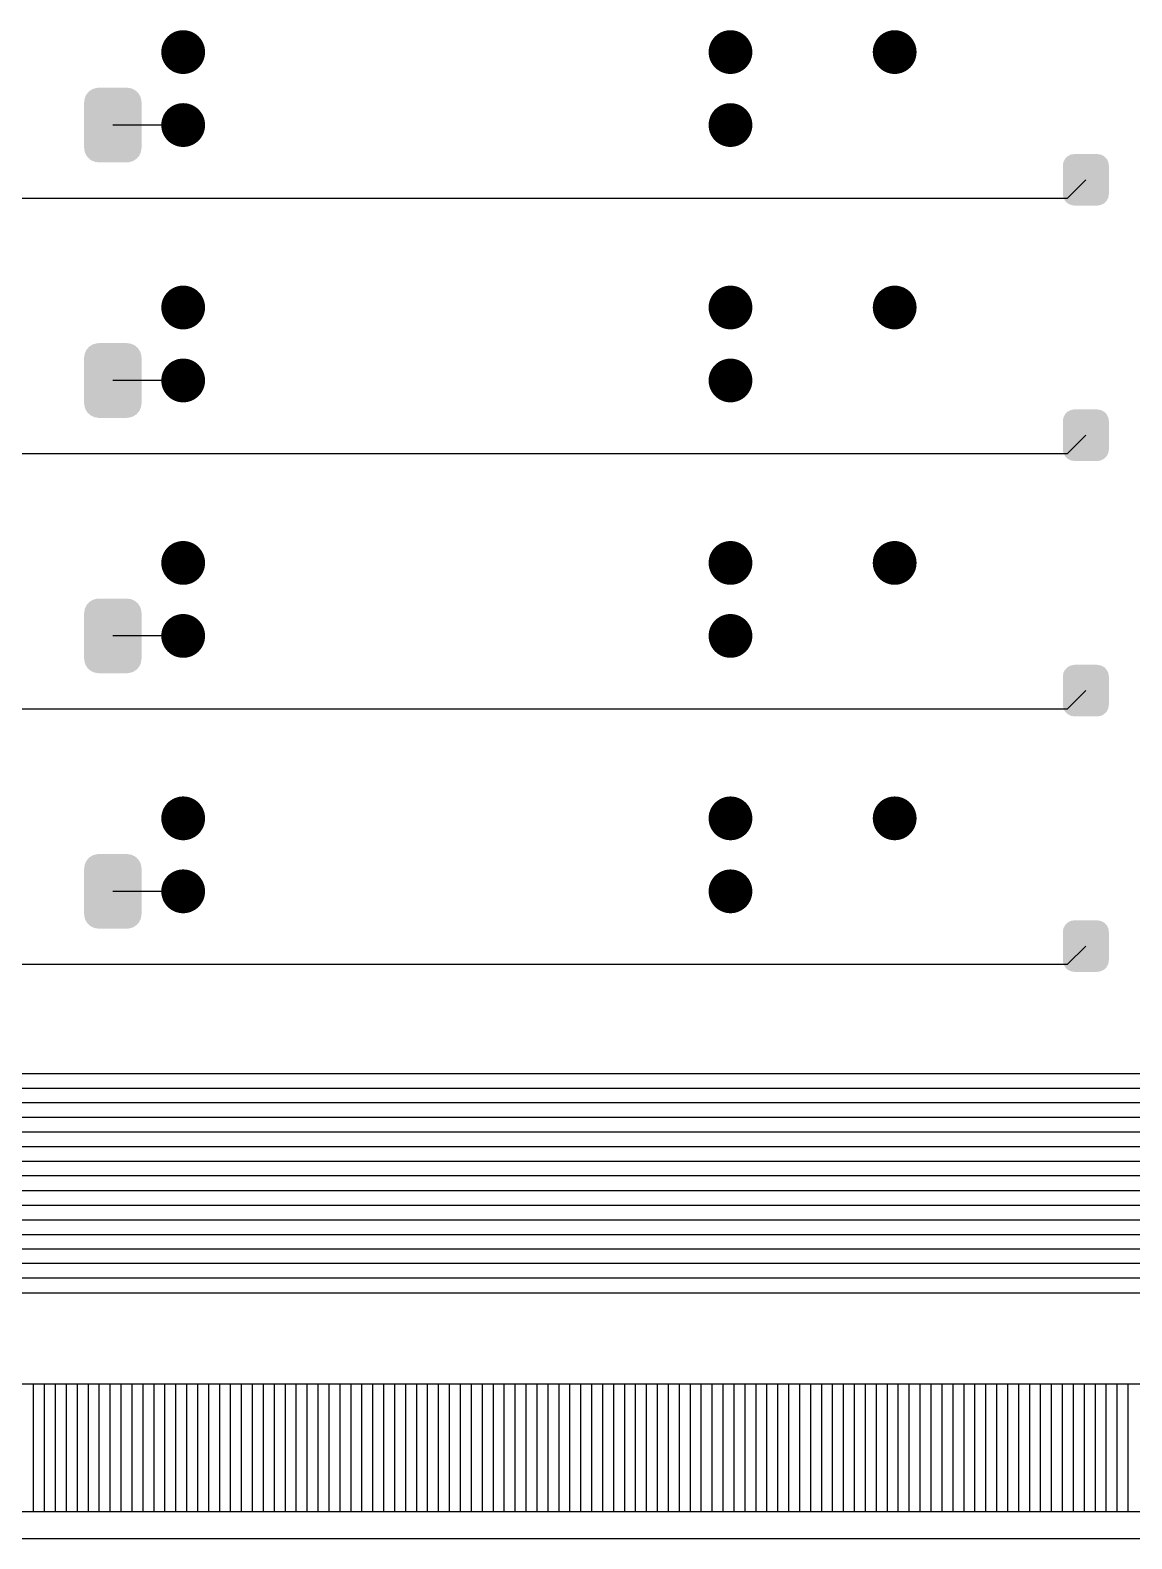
# Model space of a CAD drawing. Extents: x 295 to 953, y 10 to 290.
# Drawn here: x 586.84 to 618.48, y 85 to 128.31 of the extents above; entities that cross this region are included whole.
import ezdxf

# ---------------------------------------------------------------- set-up
doc = ezdxf.new("R2010")
doc.units = 0
doc.header["$LTSCALE"] = 5
doc.header["$MEASUREMENT"] = 0
doc.layers.get('0').update_dxf_attribs({"linetype": 'CONTINUOUS', "lineweight": 25})
doc.layers.add('DV-INT-A3_BOT', color=7, linetype='CONTINUOUS')

msp = doc.modelspace()

# ---------------------------------------------------------------- linework, layer by layer
at = {"const_width": 0.629}
for points in [[(591.548, 127.685, -1), (590.919, 127.685, -1)], [(607.264, 127.685, -1), (606.636, 127.685, -1)], [(611.979, 127.685, -1), (611.351, 127.685, -1)], [(591.548, 125.59, -1), (590.919, 125.59, -1)], [(607.264, 125.59, -1), (606.636, 125.59, -1)], [(591.548, 120.351, -1), (590.919, 120.351, -1)], [(607.264, 120.351, -1), (606.636, 120.351, -1)], [(611.979, 120.351, -1), (611.351, 120.351, -1)], [(591.548, 118.256, -1), (590.919, 118.256, -1)], [(607.264, 118.256, -1), (606.636, 118.256, -1)], [(591.548, 113.017, -1), (590.919, 113.017, -1)], [(607.264, 113.017, -1), (606.636, 113.017, -1)], [(611.979, 113.017, -1), (611.351, 113.017, -1)], [(591.548, 110.921, -1), (590.919, 110.921, -1)], [(607.264, 110.921, -1), (606.636, 110.921, -1)], [(591.548, 105.683, -1), (590.919, 105.683, -1)], [(607.264, 105.683, -1), (606.636, 105.683, -1)], [(611.979, 105.683, -1), (611.351, 105.683, -1)], [(591.548, 103.587, -1), (590.919, 103.587, -1)], [(607.264, 103.587, -1), (606.636, 103.587, -1)]]:
    msp.add_lwpolyline(points, format="xyb", close=True, dxfattribs=at)
for points in [[(589.966, 126.472), (589.938, 126.517), (588.457, 126.472), (588.496, 126.517)], [(589.938, 126.517), (589.887, 126.561), (588.496, 126.517), (588.535, 126.561)], [(589.887, 126.561), (589.849, 126.594), (588.535, 126.561), (588.587, 126.594)], [(589.849, 126.594), (589.785, 126.623), (588.587, 126.594), (588.634, 126.623)], [(589.785, 126.623), (589.743, 126.643), (588.634, 126.623), (588.703, 126.643)], [(589.743, 126.643), (589.658, 126.656), (588.703, 126.643), (588.747, 126.656)], [(589.658, 126.656), (589.632, 126.66), (588.747, 126.656), (588.801, 126.66)], [(589.627, 126.66), (589.627, 126.663), (588.801, 126.66), (588.801, 126.663)], [(590.039, 124.93), (590.039, 126.25), (588.388, 124.93), (588.388, 126.25)], [(590.037, 126.25), (590.033, 126.305), (588.39, 126.25), (588.399, 126.305)], [(590.033, 126.305), (590.016, 126.366), (588.399, 126.305), (588.408, 126.366)], [(590.016, 126.366), (590.001, 126.418), (588.408, 126.366), (588.432, 126.418)], [(590.001, 126.418), (589.966, 126.472), (588.432, 126.418), (588.457, 126.472)], [(590.029, 124.874), (590.037, 124.93), (588.394, 124.874), (588.39, 124.93)], [(590.02, 124.814), (590.029, 124.874), (588.412, 124.814), (588.394, 124.874)], [(589.996, 124.762), (590.02, 124.814), (588.427, 124.762), (588.412, 124.814)], [(589.971, 124.707), (589.996, 124.762), (588.462, 124.707), (588.427, 124.762)], [(617.568, 124.744), (617.486, 124.757), (616.732, 124.744), (616.824, 124.757)], [(617.486, 124.757), (617.486, 124.76), (616.824, 124.757), (616.824, 124.76)], [(589.932, 124.663), (589.971, 124.707), (588.49, 124.663), (588.462, 124.707)], [(589.893, 124.619), (589.932, 124.663), (588.54, 124.619), (588.49, 124.663)], [(589.841, 124.586), (589.893, 124.619), (588.578, 124.586), (588.54, 124.619)], [(589.794, 124.556), (589.841, 124.586), (588.643, 124.556), (588.578, 124.586)], [(589.727, 124.536), (589.794, 124.556), (588.685, 124.536), (588.643, 124.556)], [(589.682, 124.523), (589.727, 124.536), (588.773, 124.523), (588.685, 124.536)], [(589.627, 124.519), (589.682, 124.523), (588.8, 124.519), (588.773, 124.523)], [(589.627, 124.519), (589.627, 124.519), (588.801, 124.519), (588.8, 124.519)], [(589.627, 124.517), (589.627, 124.519), (588.801, 124.517), (588.801, 124.519)], [(617.815, 124.431), (617.801, 124.523), (616.495, 124.431), (616.511, 124.523)], [(617.815, 124.429), (617.815, 124.431), (616.495, 124.429), (616.495, 124.431)], [(617.815, 123.607), (617.815, 124.429), (616.495, 123.607), (616.495, 124.429)], [(617.801, 124.523), (617.796, 124.534), (616.511, 124.523), (616.513, 124.534)], [(617.796, 124.534), (617.755, 124.617), (616.513, 124.534), (616.557, 124.617)], [(617.755, 124.617), (617.746, 124.627), (616.557, 124.617), (616.562, 124.627)], [(617.746, 124.627), (617.682, 124.692), (616.562, 124.627), (616.63, 124.692)], [(617.682, 124.692), (617.669, 124.699), (616.63, 124.692), (616.637, 124.699)], [(617.669, 124.699), (617.59, 124.741), (616.637, 124.699), (616.725, 124.741)], [(617.59, 124.741), (617.568, 124.744), (616.725, 124.741), (616.732, 124.744)], [(617.815, 123.605), (617.815, 123.607), (616.495, 123.605), (616.495, 123.607)], [(617.8, 123.513), (617.815, 123.605), (616.509, 123.513), (616.495, 123.605)], [(617.798, 123.502), (617.8, 123.513), (616.514, 123.502), (616.509, 123.513)], [(617.754, 123.419), (617.798, 123.502), (616.555, 123.419), (616.514, 123.502)], [(617.749, 123.41), (617.754, 123.419), (616.564, 123.41), (616.555, 123.419)], [(617.68, 123.344), (617.749, 123.41), (616.628, 123.344), (616.564, 123.41)], [(617.673, 123.337), (617.68, 123.344), (616.641, 123.337), (616.628, 123.344)], [(617.586, 123.296), (617.673, 123.337), (616.721, 123.296), (616.641, 123.337)], [(617.578, 123.292), (617.586, 123.296), (616.742, 123.292), (616.721, 123.296)], [(617.486, 123.279), (617.578, 123.292), (616.824, 123.279), (616.742, 123.292)], [(617.486, 123.276), (617.486, 123.279), (616.824, 123.276), (616.824, 123.279)], [(590.001, 119.083), (589.966, 119.138), (588.432, 119.083), (588.457, 119.138)], [(589.966, 119.138), (589.938, 119.182), (588.457, 119.138), (588.496, 119.182)], [(589.938, 119.182), (589.887, 119.226), (588.496, 119.182), (588.535, 119.226)], [(589.887, 119.226), (589.849, 119.26), (588.535, 119.226), (588.587, 119.26)], [(589.849, 119.26), (589.785, 119.289), (588.587, 119.26), (588.634, 119.289)], [(589.785, 119.289), (589.743, 119.309), (588.634, 119.289), (588.703, 119.309)], [(589.743, 119.309), (589.658, 119.321), (588.703, 119.309), (588.747, 119.321)], [(589.658, 119.321), (589.632, 119.325), (588.747, 119.321), (588.801, 119.325)], [(589.627, 119.326), (589.627, 119.328), (588.801, 119.326), (588.801, 119.328)], [(589.632, 119.325), (589.627, 119.326), (588.801, 119.325), (588.801, 119.326)], [(590.039, 117.596), (590.039, 118.916), (588.388, 117.596), (588.388, 118.916)], [(590.037, 118.916), (590.033, 118.971), (588.39, 118.916), (588.399, 118.971)], [(590.033, 118.971), (590.016, 119.032), (588.399, 118.971), (588.408, 119.032)], [(590.016, 119.032), (590.001, 119.083), (588.408, 119.032), (588.432, 119.083)], [(590.029, 117.54), (590.037, 117.596), (588.394, 117.54), (588.39, 117.596)], [(590.02, 117.479), (590.029, 117.54), (588.412, 117.479), (588.394, 117.54)], [(589.996, 117.428), (590.02, 117.479), (588.427, 117.428), (588.412, 117.479)], [(589.971, 117.373), (589.996, 117.428), (588.462, 117.373), (588.427, 117.428)], [(617.669, 117.365), (617.59, 117.406), (616.637, 117.365), (616.725, 117.406)], [(617.59, 117.406), (617.568, 117.41), (616.725, 117.406), (616.732, 117.41)], [(617.568, 117.41), (617.486, 117.423), (616.732, 117.41), (616.824, 117.423)], [(617.486, 117.423), (617.486, 117.426), (616.824, 117.423), (616.824, 117.426)], [(589.932, 117.329), (589.971, 117.373), (588.49, 117.329), (588.462, 117.373)], [(589.893, 117.285), (589.932, 117.329), (588.54, 117.285), (588.49, 117.329)], [(589.841, 117.251), (589.893, 117.285), (588.578, 117.251), (588.54, 117.285)], [(589.794, 117.222), (589.841, 117.251), (588.643, 117.222), (588.578, 117.251)], [(589.727, 117.202), (589.794, 117.222), (588.685, 117.202), (588.643, 117.222)], [(589.682, 117.189), (589.727, 117.202), (588.773, 117.189), (588.685, 117.202)], [(589.627, 117.185), (589.682, 117.189), (588.8, 117.185), (588.773, 117.189)], [(589.627, 117.185), (589.627, 117.185), (588.801, 117.185), (588.8, 117.185)], [(589.627, 117.183), (589.627, 117.185), (588.801, 117.183), (588.801, 117.185)], [(617.815, 117.097), (617.801, 117.189), (616.495, 117.097), (616.511, 117.189)], [(617.815, 117.095), (617.815, 117.097), (616.495, 117.095), (616.495, 117.097)], [(617.815, 116.273), (617.815, 117.095), (616.495, 116.273), (616.495, 117.095)], [(617.801, 117.189), (617.796, 117.2), (616.511, 117.189), (616.513, 117.2)], [(617.796, 117.2), (617.755, 117.283), (616.513, 117.2), (616.557, 117.283)], [(617.755, 117.283), (617.746, 117.292), (616.557, 117.283), (616.562, 117.292)], [(617.746, 117.292), (617.682, 117.358), (616.562, 117.292), (616.63, 117.358)], [(617.682, 117.358), (617.669, 117.365), (616.63, 117.358), (616.637, 117.365)], [(617.815, 116.271), (617.815, 116.273), (616.495, 116.271), (616.495, 116.273)], [(617.8, 116.179), (617.815, 116.271), (616.509, 116.179), (616.495, 116.271)], [(617.798, 116.168), (617.8, 116.179), (616.514, 116.168), (616.509, 116.179)], [(617.754, 116.085), (617.798, 116.168), (616.555, 116.085), (616.514, 116.168)], [(617.749, 116.075), (617.754, 116.085), (616.564, 116.075), (616.555, 116.085)], [(617.68, 116.01), (617.749, 116.075), (616.628, 116.01), (616.564, 116.075)], [(617.673, 116.003), (617.68, 116.01), (616.641, 116.003), (616.628, 116.01)], [(617.586, 115.962), (617.673, 116.003), (616.721, 115.962), (616.641, 116.003)], [(617.578, 115.958), (617.586, 115.962), (616.742, 115.958), (616.721, 115.962)], [(617.486, 115.945), (617.578, 115.958), (616.824, 115.945), (616.742, 115.958)], [(617.486, 115.942), (617.486, 115.945), (616.824, 115.942), (616.824, 115.945)], [(590.001, 111.749), (589.966, 111.804), (588.432, 111.749), (588.457, 111.804)], [(589.966, 111.804), (589.938, 111.848), (588.457, 111.804), (588.496, 111.848)], [(589.938, 111.848), (589.887, 111.892), (588.496, 111.848), (588.535, 111.892)], [(589.887, 111.892), (589.849, 111.925), (588.535, 111.892), (588.587, 111.925)], [(589.849, 111.925), (589.785, 111.955), (588.587, 111.925), (588.634, 111.955)], [(589.785, 111.955), (589.743, 111.975), (588.634, 111.955), (588.703, 111.975)], [(589.743, 111.975), (589.658, 111.987), (588.703, 111.975), (588.747, 111.987)], [(589.658, 111.987), (589.632, 111.991), (588.747, 111.987), (588.801, 111.991)], [(589.627, 111.992), (589.627, 111.994), (588.801, 111.992), (588.801, 111.994)], [(589.632, 111.991), (589.627, 111.992), (588.801, 111.991), (588.801, 111.992)], [(590.039, 110.261), (590.039, 111.581), (588.388, 110.261), (588.388, 111.581)], [(590.037, 111.581), (590.033, 111.637), (588.39, 111.581), (588.399, 111.637)], [(590.033, 111.637), (590.016, 111.697), (588.399, 111.637), (588.408, 111.697)], [(590.016, 111.697), (590.001, 111.749), (588.408, 111.697), (588.432, 111.749)], [(590.029, 110.206), (590.037, 110.261), (588.394, 110.206), (588.39, 110.261)], [(590.02, 110.145), (590.029, 110.206), (588.412, 110.145), (588.394, 110.206)], [(589.996, 110.093), (590.02, 110.145), (588.427, 110.093), (588.412, 110.145)], [(589.971, 110.039), (589.996, 110.093), (588.462, 110.039), (588.427, 110.093)], [(589.932, 109.994), (589.971, 110.039), (588.49, 109.994), (588.462, 110.039)], [(617.682, 110.024), (617.669, 110.031), (616.63, 110.024), (616.637, 110.031)], [(617.669, 110.031), (617.59, 110.072), (616.637, 110.031), (616.725, 110.072)], [(617.59, 110.072), (617.568, 110.076), (616.725, 110.072), (616.732, 110.076)], [(617.568, 110.076), (617.486, 110.089), (616.732, 110.076), (616.824, 110.089)], [(617.486, 110.089), (617.486, 110.092), (616.824, 110.089), (616.824, 110.092)], [(589.893, 109.95), (589.932, 109.994), (588.54, 109.95), (588.49, 109.994)], [(589.841, 109.917), (589.893, 109.95), (588.578, 109.917), (588.54, 109.95)], [(589.794, 109.887), (589.841, 109.917), (588.643, 109.887), (588.578, 109.917)], [(589.727, 109.868), (589.794, 109.887), (588.685, 109.868), (588.643, 109.887)], [(589.682, 109.855), (589.727, 109.868), (588.773, 109.855), (588.685, 109.868)], [(589.627, 109.851), (589.682, 109.855), (588.8, 109.851), (588.773, 109.855)], [(589.627, 109.851), (589.627, 109.851), (588.801, 109.851), (588.8, 109.851)], [(589.627, 109.848), (589.627, 109.851), (588.801, 109.848), (588.801, 109.851)], [(617.815, 109.763), (617.801, 109.855), (616.495, 109.763), (616.511, 109.855)], [(617.815, 109.76), (617.815, 109.763), (616.495, 109.76), (616.495, 109.763)], [(617.815, 108.939), (617.815, 109.76), (616.495, 108.939), (616.495, 109.76)], [(617.801, 109.855), (617.796, 109.866), (616.511, 109.855), (616.513, 109.866)], [(617.796, 109.866), (617.755, 109.949), (616.513, 109.866), (616.557, 109.949)], [(617.755, 109.949), (617.746, 109.958), (616.557, 109.949), (616.562, 109.958)], [(617.746, 109.958), (617.682, 110.024), (616.562, 109.958), (616.63, 110.024)], [(617.815, 108.937), (617.815, 108.939), (616.495, 108.937), (616.495, 108.939)], [(617.8, 108.845), (617.815, 108.937), (616.509, 108.845), (616.495, 108.937)], [(617.798, 108.834), (617.8, 108.845), (616.514, 108.834), (616.509, 108.845)], [(617.754, 108.751), (617.798, 108.834), (616.555, 108.751), (616.514, 108.834)], [(617.749, 108.741), (617.754, 108.751), (616.564, 108.741), (616.555, 108.751)], [(617.68, 108.676), (617.749, 108.741), (616.628, 108.676), (616.564, 108.741)], [(617.673, 108.669), (617.68, 108.676), (616.641, 108.669), (616.628, 108.676)], [(617.586, 108.627), (617.673, 108.669), (616.721, 108.627), (616.641, 108.669)], [(617.578, 108.624), (617.586, 108.627), (616.742, 108.624), (616.721, 108.627)], [(617.486, 108.611), (617.578, 108.624), (616.824, 108.611), (616.742, 108.624)], [(617.486, 108.608), (617.486, 108.611), (616.824, 108.608), (616.824, 108.611)], [(590.016, 104.363), (590.001, 104.415), (588.408, 104.363), (588.432, 104.415)], [(590.001, 104.415), (589.966, 104.47), (588.432, 104.415), (588.457, 104.47)], [(589.966, 104.47), (589.938, 104.514), (588.457, 104.47), (588.496, 104.514)], [(589.938, 104.514), (589.887, 104.558), (588.496, 104.514), (588.535, 104.558)], [(589.887, 104.558), (589.849, 104.591), (588.535, 104.558), (588.587, 104.591)], [(589.849, 104.591), (589.785, 104.621), (588.587, 104.591), (588.634, 104.621)], [(589.785, 104.621), (589.743, 104.64), (588.634, 104.621), (588.703, 104.64)], [(589.743, 104.64), (589.658, 104.653), (588.703, 104.64), (588.747, 104.653)], [(589.658, 104.653), (589.632, 104.657), (588.747, 104.653), (588.801, 104.657)], [(589.627, 104.658), (589.627, 104.66), (588.801, 104.658), (588.801, 104.66)], [(589.632, 104.657), (589.627, 104.658), (588.801, 104.657), (588.801, 104.658)], [(590.039, 102.927), (590.039, 104.247), (588.388, 102.927), (588.388, 104.247)], [(590.037, 104.247), (590.033, 104.302), (588.39, 104.247), (588.399, 104.302)], [(590.033, 104.302), (590.016, 104.363), (588.399, 104.302), (588.408, 104.363)], [(590.029, 102.872), (590.037, 102.927), (588.394, 102.872), (588.39, 102.927)], [(590.02, 102.811), (590.029, 102.872), (588.412, 102.811), (588.394, 102.872)], [(589.996, 102.759), (590.02, 102.811), (588.427, 102.759), (588.412, 102.811)], [(589.971, 102.704), (589.996, 102.759), (588.462, 102.704), (588.427, 102.759)], [(589.932, 102.66), (589.971, 102.704), (588.49, 102.66), (588.462, 102.704)], [(617.746, 102.624), (617.682, 102.69), (616.562, 102.624), (616.63, 102.69)], [(617.682, 102.69), (617.669, 102.696), (616.63, 102.69), (616.637, 102.696)], [(617.669, 102.696), (617.59, 102.738), (616.637, 102.696), (616.725, 102.738)], [(617.59, 102.738), (617.568, 102.741), (616.725, 102.738), (616.732, 102.741)], [(617.568, 102.741), (617.486, 102.755), (616.732, 102.741), (616.824, 102.755)], [(617.486, 102.755), (617.486, 102.757), (616.824, 102.755), (616.824, 102.757)], [(589.893, 102.616), (589.932, 102.66), (588.54, 102.616), (588.49, 102.66)], [(589.841, 102.583), (589.893, 102.616), (588.578, 102.583), (588.54, 102.616)], [(589.794, 102.553), (589.841, 102.583), (588.643, 102.553), (588.578, 102.583)], [(589.727, 102.534), (589.794, 102.553), (588.685, 102.534), (588.643, 102.553)], [(589.682, 102.521), (589.727, 102.534), (588.773, 102.521), (588.685, 102.534)], [(589.627, 102.517), (589.682, 102.521), (588.8, 102.517), (588.773, 102.521)], [(589.627, 102.516), (589.627, 102.517), (588.801, 102.516), (588.8, 102.517)], [(589.627, 102.514), (589.627, 102.516), (588.801, 102.514), (588.801, 102.516)], [(617.815, 102.428), (617.801, 102.52), (616.495, 102.428), (616.511, 102.52)], [(617.815, 102.426), (617.815, 102.428), (616.495, 102.426), (616.495, 102.428)], [(617.815, 101.605), (617.815, 102.426), (616.495, 101.605), (616.495, 102.426)], [(617.801, 102.52), (617.796, 102.531), (616.511, 102.52), (616.513, 102.531)], [(617.796, 102.531), (617.755, 102.615), (616.513, 102.531), (616.557, 102.615)], [(617.755, 102.615), (617.746, 102.624), (616.557, 102.615), (616.562, 102.624)], [(617.815, 101.603), (617.815, 101.605), (616.495, 101.603), (616.495, 101.605)], [(617.8, 101.511), (617.815, 101.603), (616.509, 101.511), (616.495, 101.603)], [(617.798, 101.499), (617.8, 101.511), (616.514, 101.499), (616.509, 101.511)], [(617.754, 101.416), (617.798, 101.499), (616.555, 101.416), (616.514, 101.499)], [(617.749, 101.407), (617.754, 101.416), (616.564, 101.407), (616.555, 101.416)], [(617.68, 101.341), (617.749, 101.407), (616.628, 101.341), (616.564, 101.407)], [(617.673, 101.335), (617.68, 101.341), (616.641, 101.335), (616.628, 101.341)], [(617.586, 101.293), (617.673, 101.335), (616.721, 101.293), (616.641, 101.335)], [(617.578, 101.29), (617.586, 101.293), (616.742, 101.29), (616.721, 101.293)], [(617.486, 101.276), (617.578, 101.29), (616.824, 101.276), (616.742, 101.29)], [(617.486, 101.274), (617.486, 101.276), (616.824, 101.274), (616.824, 101.276)]]:
    msp.add_solid(points)
at = {"layer": 'DV-INT-A3_BOT'}
for p, q in [((591.234, 125.59), (589.214, 125.59)), ((616.631, 123.494), (617.155, 124.018)), ((563.468, 123.494), (616.631, 123.494)), ((591.234, 118.256), (589.214, 118.256)), ((616.631, 116.16), (617.155, 116.684)), ((563.468, 116.16), (616.631, 116.16)), ((591.234, 110.921), (589.214, 110.921)), ((616.631, 108.826), (617.155, 109.35)), ((563.468, 108.826), (616.631, 108.826)), ((591.234, 103.587), (589.214, 103.587)), ((616.631, 101.492), (617.155, 102.015)), ((563.468, 101.492), (616.631, 101.492)), ((794.602, 98.348), (546.914, 98.348)), ((795.859, 97.929), (546.704, 97.929)), ((797.117, 97.51), (546.495, 97.51)), ((798.374, 97.091), (546.285, 97.091)), ((799.631, 96.672), (546.076, 96.672)), ((800.889, 96.253), (545.866, 96.253)), ((802.146, 95.834), (545.657, 95.834)), ((803.403, 95.415), (545.447, 95.415)), ((544.399, 94.996), (842.799, 94.996)), ((541.885, 94.576), (843.218, 94.576)), ((539.37, 94.157), (843.637, 94.157)), ((537.065, 93.738), (844.056, 93.738)), ((533.712, 93.319), (844.475, 93.319)), ((844.894, 92.9), (533.293, 92.9)), ((845.313, 92.481), (532.874, 92.481)), ((532.455, 92.062), (845.732, 92.062)), ((561.373, 89.442), (710.153, 89.442)), ((586.938, 85.771), (586.938, 89.442)), ((587.252, 85.771), (587.252, 89.442)), ((587.567, 85.771), (587.567, 89.442)), ((587.881, 85.771), (587.881, 89.442)), ((588.195, 85.771), (588.195, 89.442)), ((588.51, 85.771), (588.51, 89.442)), ((588.824, 85.771), (588.824, 89.442)), ((589.138, 85.771), (589.138, 89.442)), ((589.453, 85.771), (589.453, 89.442)), ((589.767, 85.771), (589.767, 89.442)), ((590.081, 85.771), (590.081, 89.442)), ((590.396, 85.771), (590.396, 89.442)), ((590.71, 85.771), (590.71, 89.442)), ((591.024, 85.771), (591.024, 89.442)), ((591.339, 85.771), (591.339, 89.442)), ((591.653, 85.771), (591.653, 89.442)), ((591.967, 85.771), (591.967, 89.442)), ((592.282, 85.771), (592.282, 89.442)), ((592.596, 85.771), (592.596, 89.442)), ((592.91, 85.771), (592.91, 89.442)), ((593.225, 85.771), (593.225, 89.442)), ((593.539, 85.771), (593.539, 89.442)), ((593.853, 85.771), (593.853, 89.442)), ((594.167, 85.771), (594.167, 89.442)), ((594.482, 85.771), (594.482, 89.442)), ((594.796, 85.771), (594.796, 89.442)), ((595.11, 85.771), (595.11, 89.442)), ((595.425, 85.771), (595.425, 89.442)), ((595.739, 85.771), (595.739, 89.442)), ((596.053, 85.771), (596.053, 89.442)), ((596.368, 85.771), (596.368, 89.442)), ((596.682, 85.771), (596.682, 89.442)), ((596.996, 85.771), (596.996, 89.442)), ((597.311, 85.771), (597.311, 89.442)), ((597.625, 85.771), (597.625, 89.442)), ((597.939, 85.771), (597.939, 89.442)), ((598.254, 85.771), (598.254, 89.442)), ((598.568, 85.771), (598.568, 89.442)), ((598.882, 85.771), (598.882, 89.442)), ((599.197, 85.771), (599.197, 89.442)), ((599.511, 85.771), (599.511, 89.442)), ((599.825, 85.771), (599.825, 89.442)), ((600.14, 85.771), (600.14, 89.442)), ((600.454, 85.771), (600.454, 89.442)), ((600.768, 85.771), (600.768, 89.442)), ((601.083, 85.771), (601.083, 89.442)), ((601.397, 85.771), (601.397, 89.442)), ((601.711, 85.771), (601.711, 89.442)), ((602.026, 85.771), (602.026, 89.442)), ((602.34, 85.771), (602.34, 89.442)), ((602.654, 85.771), (602.654, 89.442)), ((602.969, 85.771), (602.969, 89.442)), ((603.283, 85.771), (603.283, 89.442)), ((603.597, 85.771), (603.597, 89.442)), ((603.912, 85.771), (603.912, 89.442)), ((604.226, 85.771), (604.226, 89.442)), ((604.54, 85.771), (604.54, 89.442)), ((604.855, 85.771), (604.855, 89.442)), ((605.169, 85.771), (605.169, 89.442)), ((605.483, 85.771), (605.483, 89.442)), ((605.798, 85.771), (605.798, 89.442)), ((606.112, 85.771), (606.112, 89.442)), ((606.426, 85.771), (606.426, 89.442)), ((606.74, 85.771), (606.74, 89.442)), ((607.055, 85.771), (607.055, 89.442)), ((607.369, 85.771), (607.369, 89.442)), ((607.683, 85.771), (607.683, 89.442)), ((607.998, 85.771), (607.998, 89.442)), ((608.312, 85.771), (608.312, 89.442)), ((608.626, 85.771), (608.626, 89.442)), ((608.941, 85.771), (608.941, 89.442)), ((609.255, 85.771), (609.255, 89.442)), ((609.569, 85.771), (609.569, 89.442)), ((609.884, 85.771), (609.884, 89.442)), ((610.198, 85.771), (610.198, 89.442)), ((610.512, 85.771), (610.512, 89.442)), ((610.827, 85.771), (610.827, 89.442)), ((611.141, 85.771), (611.141, 89.442)), ((611.455, 85.771), (611.455, 89.442)), ((611.77, 85.771), (611.77, 89.442)), ((612.084, 85.771), (612.084, 89.442)), ((612.398, 85.771), (612.398, 89.442)), ((612.713, 85.771), (612.713, 89.442)), ((613.027, 85.771), (613.027, 89.442)), ((613.341, 85.771), (613.341, 89.442)), ((613.656, 85.771), (613.656, 89.442)), ((613.97, 85.771), (613.97, 89.442)), ((614.284, 85.771), (614.284, 89.442)), ((614.599, 85.771), (614.599, 89.442)), ((614.913, 85.771), (614.913, 89.442)), ((615.227, 85.771), (615.227, 89.442)), ((615.542, 85.771), (615.542, 89.442)), ((615.856, 85.771), (615.856, 89.442)), ((616.17, 85.771), (616.17, 89.442)), ((616.485, 85.771), (616.485, 89.442)), ((616.799, 85.771), (616.799, 89.442)), ((617.113, 85.771), (617.113, 89.442)), ((617.428, 85.771), (617.428, 89.442)), ((617.742, 85.771), (617.742, 89.442)), ((618.056, 85.771), (618.056, 89.442)), ((618.371, 85.771), (618.371, 89.442)), ((863.955, 85.771), (523.654, 85.775)), ((863.527, 84.996), (510.427, 85))]:
    msp.add_line(p, q, dxfattribs=at)

doc.saveas('drawing.dxf')
